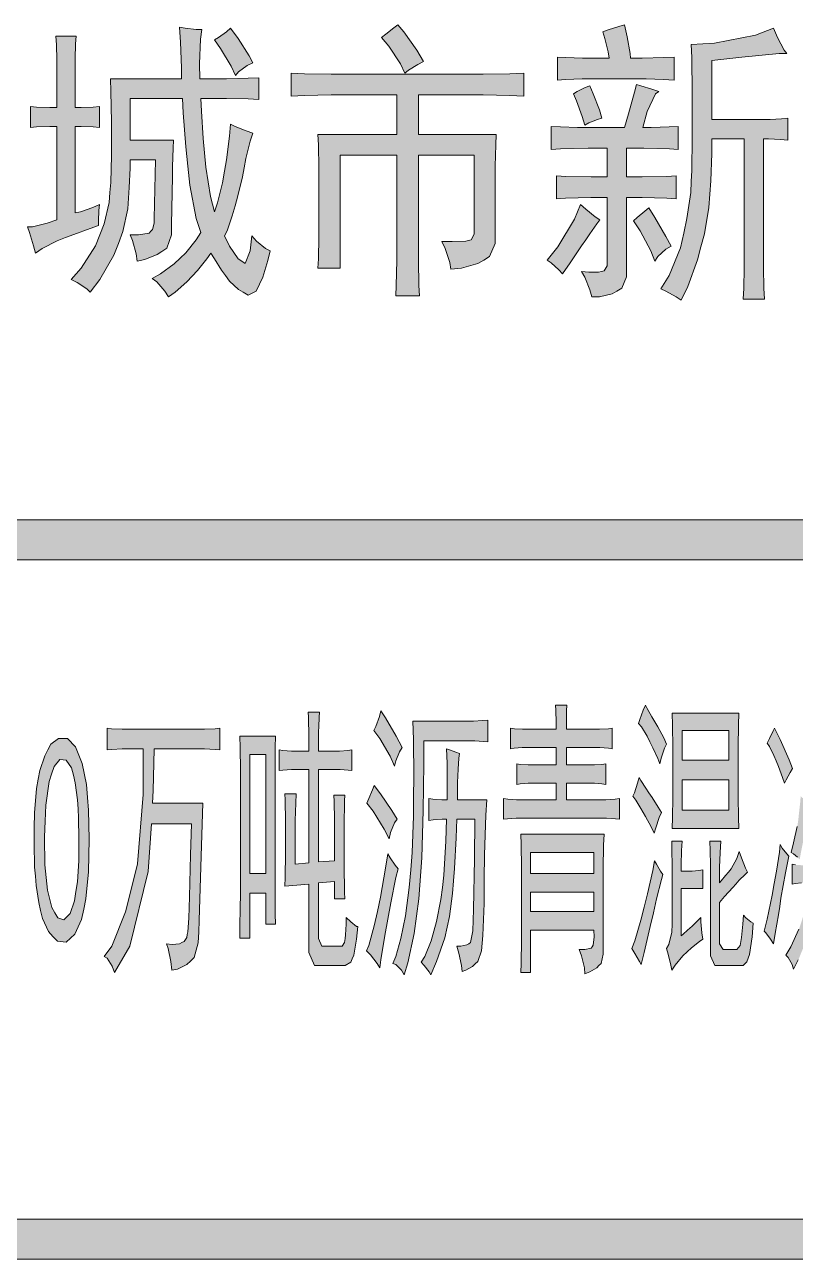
# Model space of a CAD drawing. Header units: millimetres. Extents: x 0 to 414, y 0 to 292.
# Drawn here: x 372.66 to 380.79, y 52.24 to 65.26 of the extents above; entities that cross this region are included whole.
import ezdxf

# ---------------------------------------------------------------- set-up
doc = ezdxf.new("R2010")
doc.units = ezdxf.units.MM

msp = doc.modelspace()

# ---------------------------------------------------------------- hatches: boundary and pattern name
h = msp.add_hatch(color=0)
h.dxf.hatch_style = 2
h.paths.add_polyline_path([(374.833444, 64.212611), (374.882833, 64.187917), (374.99925, 64.142056), (375.069806, 64.117361), (375.041583, 64.032694), (374.995722, 63.84925), (374.978083, 63.750472), (374.960444, 63.655222), (374.911056, 63.454139), (374.882833, 63.348306), (374.851083, 63.246), (374.798167, 63.08725), (374.769944, 63.034333), (374.822861, 62.924972), (374.914583, 62.790917), (374.953389, 62.766222), (374.988667, 62.741528), (375.041583, 62.875583), (375.059222, 63.034333), (375.108611, 62.977889), (375.203861, 62.900278), (375.25325, 62.875583), (375.228556, 62.773278), (375.175639, 62.596889), (375.140361, 62.522806), (375.105083, 62.448722), (375.020417, 62.406389), (374.9675, 62.438139), (374.918111, 62.466361), (374.822861, 62.554556), (374.780528, 62.614528), (374.738194, 62.670972), (374.664111, 62.790917), (374.628833, 62.850889), (374.5865, 62.790917), (374.487722, 62.667444), (374.431278, 62.607472), (374.374833, 62.5475), (374.251361, 62.438139), (374.180806, 62.38875), (374.142, 62.448722), (374.057333, 62.5475), (374.007944, 62.582778), (374.096139, 62.632167), (374.240778, 62.738), (374.304278, 62.797972), (374.36425, 62.854417), (374.473611, 62.992), (374.523, 63.069611), (374.473611, 63.217778), (374.406583, 63.567028), (374.385417, 63.768111), (374.36425, 63.972722), (374.336028, 64.329028), (374.328972, 64.480722), (373.775111, 64.480722), (373.775111, 64.043278), (374.233722, 64.043278), (374.230194, 63.958611), (374.223139, 63.764583), (374.223139, 63.655222), (374.212556, 63.154278), (374.212556, 63.044917), (374.163167, 62.903806), (374.11025, 62.868528), (374.060861, 62.836778), (373.930333, 62.783861), (373.849194, 62.766222), (373.838611, 62.843833), (373.799806, 62.984944), (373.775111, 63.044917), (373.863306, 63.044917), (373.976194, 63.062556), (373.993833, 63.083722), (374.011472, 63.101361), (374.029111, 63.168389), (374.029111, 63.217778), (374.043222, 63.835139), (373.775111, 63.835139), (373.775111, 63.746944), (373.764528, 63.542333), (373.757472, 63.429444), (373.750417, 63.316556), (373.6975, 63.080194), (373.651639, 62.953194), (373.605778, 62.829722), (373.457611, 62.572194), (373.355306, 62.438139), (373.320028, 62.473417), (373.217722, 62.540444), (373.154222, 62.572194), (373.260056, 62.692139), (373.41175, 62.9285), (373.457611, 63.044917), (373.503472, 63.161333), (373.556389, 63.383583), (373.563444, 63.489417), (373.574028, 63.59525), (373.581083, 63.881), (373.581083, 64.057389), (373.581083, 64.237306), (373.574028, 64.554806), (373.5705, 64.688861), (374.318389, 64.688861), (374.318389, 64.805278), (374.307806, 65.076917), (374.297222, 65.235667), (374.357194, 65.225083), (374.473611, 65.210972), (374.533583, 65.210972), (374.519472, 65.108667), (374.508889, 64.847611), (374.512417, 64.688861), (374.674694, 64.688861), (374.791111, 64.688861), (375.020417, 64.695917), (375.133306, 64.699444), (375.133306, 64.470139), (375.020417, 64.477194), (374.791111, 64.480722), (374.674694, 64.480722), (374.523, 64.480722), (374.530056, 64.346667), (374.547694, 64.060917), (374.561806, 63.909222), (374.575917, 63.757528), (374.625306, 63.447083), (374.664111, 63.288333), (374.695861, 63.380056), (374.748778, 63.591722), (374.769944, 63.715194), (374.791111, 63.835139), (374.822861, 64.085611)])
h = msp.add_hatch(color=0)
h.dxf.hatch_style = 2
h.paths.add_polyline_path([(376.600861, 65.260361), (376.664361, 65.186278), (376.798417, 64.99225), (376.868972, 64.872306), (376.809, 64.840556), (376.71375, 64.780583), (376.674944, 64.748833), (376.629083, 64.847611), (376.505611, 65.034583), (376.428, 65.126306), (376.473861, 65.161583), (376.558528, 65.228611)])
h = msp.add_hatch(color=0)
h.dxf.hatch_style = 2
h.paths.add_polyline_path([(378.989167, 65.260361), (379.017389, 65.133361), (379.049139, 64.956972), (379.052667, 64.907583), (379.176139, 64.907583), (379.405444, 64.914639), (379.514806, 64.918167), (379.514806, 64.67475), (379.401917, 64.681806), (379.218472, 64.688861), (379.147917, 64.688861), (378.636389, 64.688861), (378.544667, 64.688861), (378.368278, 64.681806), (378.283611, 64.67475), (378.283611, 64.918167), (378.371806, 64.914639), (378.548194, 64.907583), (378.636389, 64.907583), (378.826889, 64.907583), (378.816306, 64.974611), (378.784556, 65.115722), (378.763389, 65.186278), (378.816306, 65.207444), (378.929194, 65.242722)])
h = msp.add_hatch(color=0)
h.dxf.hatch_style = 2
h.paths.add_polyline_path([(373.4435, 63.143694), (373.355306, 63.111944), (373.182444, 63.048444), (373.09425, 63.016694), (373.006056, 62.981417), (372.847306, 62.900278), (372.77675, 62.850889), (372.755583, 62.9285), (372.71325, 63.069611), (372.692083, 63.129583), (372.745, 63.129583), (372.900222, 63.168389), (373.002528, 63.203667), (373.002528, 64.187917), (372.928444, 64.187917), (372.787333, 64.184389), (372.723833, 64.177333), (372.723833, 64.396056), (372.787333, 64.389), (372.928444, 64.385472), (373.002528, 64.385472), (373.002528, 64.822917), (373.002528, 64.889944), (372.999, 65.048694), (372.991944, 65.140417), (373.207139, 65.140417), (373.200083, 65.059278), (373.196556, 64.900528), (373.196556, 64.822917), (373.196556, 64.385472), (373.260056, 64.385472), (373.387056, 64.389), (373.454083, 64.396056), (373.454083, 64.177333), (373.387056, 64.184389), (373.260056, 64.187917), (373.196556, 64.187917), (373.196556, 63.27775), (373.253, 63.288333), (373.383528, 63.330667), (373.454083, 63.362417), (373.447028, 63.302444), (373.4435, 63.193083)])
h = msp.add_hatch(color=0)
h.dxf.hatch_style = 2
h.paths.add_polyline_path([(374.833444, 65.225083), (374.914583, 65.115722), (375.031, 64.932278), (375.069806, 64.858194), (375.009833, 64.829972), (374.918111, 64.762944), (374.886361, 64.724139), (374.8405, 64.822917), (374.727611, 65.009889), (374.664111, 65.101611), (374.706444, 65.126306), (374.791111, 65.186278)])
h = msp.add_hatch(color=0)
h.dxf.hatch_style = 2
h.paths.add_polyline_path([(380.703667, 64.956972), (380.622528, 64.956972), (380.227417, 64.918167), (379.909917, 64.882889), (379.909917, 64.262), (380.467306, 64.262), (380.527278, 64.262), (380.647222, 64.269056), (380.71425, 64.276111), (380.71425, 64.043278), (380.636639, 64.050333), (380.509639, 64.057389), (380.456722, 64.057389), (380.456722, 62.8015), (380.456722, 62.699194), (380.46025, 62.480472), (380.467306, 62.364056), (380.241528, 62.364056), (380.248583, 62.480472), (380.252111, 62.692139), (380.252111, 62.790917), (380.252111, 64.057389), (379.909917, 64.057389), (379.909917, 63.902167), (379.899333, 63.612889), (379.88875, 63.471778), (379.878167, 63.330667), (379.832306, 63.0555), (379.797028, 62.917917), (379.76175, 62.780333), (379.659444, 62.498111), (379.588889, 62.353472), (379.535972, 62.38875), (379.426611, 62.448722), (379.373694, 62.473417), (379.461889, 62.614528), (379.581833, 62.907333), (379.617111, 63.062556), (379.648861, 63.217778), (379.691194, 63.489417), (379.694722, 63.605833), (379.701778, 63.72225), (379.705306, 64.067972), (379.705306, 64.300806), (379.705306, 64.537167), (379.701778, 64.914639), (379.694722, 65.052222), (379.938139, 65.066333), (380.372056, 65.151), (380.562556, 65.225083), (380.604889, 65.126306), (380.675444, 64.99225)])
h = msp.add_hatch(color=0)
h.dxf.hatch_style = 2
h.paths.add_polyline_path([(377.373444, 64.73825), (377.500444, 64.73825), (377.779139, 64.741778), (377.927306, 64.748833), (377.927306, 64.505417), (377.779139, 64.512472), (377.500444, 64.519528), (377.373444, 64.519528), (376.816056, 64.519528), (376.816056, 64.10325), (377.638028, 64.10325), (377.6345, 63.993889), (377.627444, 63.768111), (377.627444, 63.655222), (377.627444, 63.059028), (377.627444, 62.953194), (377.567472, 62.815611), (377.5075, 62.776806), (377.444, 62.741528), (377.271139, 62.692139), (377.15825, 62.681556), (377.147667, 62.752111), (377.098278, 62.900278), (377.063, 62.974361), (377.172361, 62.974361), (377.317, 62.977889), (377.345222, 62.984944), (377.373444, 62.992), (377.405194, 63.051972), (377.405194, 63.104889), (377.405194, 63.884528), (376.816056, 63.884528), (376.816056, 62.924972), (376.816056, 62.773278), (376.819583, 62.508694), (376.826639, 62.399333), (376.579694, 62.399333), (376.583222, 62.508694), (376.590278, 62.773278), (376.590278, 62.924972), (376.590278, 63.884528), (375.990556, 63.884528), (375.990556, 62.692139), (375.754194, 62.692139), (375.76125, 62.790917), (375.764778, 63.020222), (375.764778, 63.154278), (375.764778, 63.605833), (375.764778, 63.746944), (375.76125, 63.993889), (375.754194, 64.10325), (376.590278, 64.10325), (376.590278, 64.519528), (376.032889, 64.519528), (375.895306, 64.519528), (375.616611, 64.512472), (375.4755, 64.505417), (375.4755, 64.748833), (375.616611, 64.741778), (375.895306, 64.73825), (376.032889, 64.73825)])
h = msp.add_hatch(color=0)
h.dxf.hatch_style = 2
h.paths.add_polyline_path([(379.352528, 64.554806), (379.31725, 64.530111), (379.229056, 64.343139), (379.183194, 64.177333), (379.271389, 64.177333), (379.461889, 64.184389), (379.557139, 64.187917), (379.557139, 63.9445), (379.465417, 63.951556), (379.193778, 63.958611), (379.010333, 63.958611), (379.010333, 63.655222), (379.176139, 63.655222), (379.437194, 63.65875), (379.535972, 63.665806), (379.535972, 63.422389), (379.437194, 63.429444), (379.176139, 63.4365), (379.010333, 63.4365), (379.010333, 62.692139), (379.010333, 62.600417), (378.960944, 62.480472), (378.908028, 62.448722), (378.858639, 62.4205), (378.728111, 62.38875), (378.646972, 62.38875), (378.625806, 62.462833), (378.572889, 62.596889), (378.537611, 62.656861), (378.615222, 62.649806), (378.717528, 62.649806), (378.749278, 62.656861), (378.7775, 62.663917), (378.805722, 62.716833), (378.805722, 62.766222), (378.805722, 63.4365), (378.636389, 63.4365), (378.368278, 63.429444), (378.273028, 63.422389), (378.273028, 63.665806), (378.371806, 63.65875), (378.639917, 63.655222), (378.805722, 63.655222), (378.805722, 63.958611), (378.608167, 63.958611), (378.315361, 63.951556), (378.216583, 63.9445), (378.216583, 64.187917), (378.315361, 64.184389), (378.495278, 64.177333), (378.583472, 64.177333), (378.989167, 64.177333), (379.0315, 64.321972), (379.095, 64.54775), (379.116167, 64.628889), (379.162028, 64.614778), (379.278444, 64.5795)])
h = msp.add_hatch(color=0)
h.dxf.hatch_style = 2
h.paths.add_polyline_path([(378.625806, 64.614778), (378.661083, 64.530111), (378.728111, 64.360778), (378.752806, 64.276111), (378.706944, 64.262), (378.615222, 64.226722), (378.572889, 64.202028), (378.544667, 64.29375), (378.484694, 64.456028), (378.452944, 64.530111), (378.49175, 64.554806), (378.576417, 64.597139)])
h = msp.add_hatch(color=0)
h.dxf.hatch_style = 2
h.paths.add_polyline_path([(378.731639, 63.203667), (378.699889, 63.161333), (378.625806, 63.0555), (378.583472, 62.992), (378.537611, 62.9285), (378.417667, 62.748583), (378.336528, 62.632167), (378.297722, 62.6745), (378.216583, 62.748583), (378.17425, 62.776806), (378.287139, 62.917917), (378.463528, 63.210722), (378.527028, 63.362417), (378.583472, 63.313028), (378.68225, 63.235417)])
h = msp.add_hatch(color=0)
h.dxf.hatch_style = 2
h.paths.add_polyline_path([(379.246694, 63.327139), (379.310194, 63.228361), (379.426611, 63.027278), (379.483056, 62.924972), (379.426611, 62.893222), (379.341944, 62.815611), (379.310194, 62.766222), (379.267861, 62.875583), (379.154972, 63.08725), (379.084417, 63.193083), (379.123222, 63.228361), (379.204361, 63.295389)])
h = msp.add_hatch(color=0)
h.dxf.hatch_style = 2
h.paths.add_polyline_path([(355.134333, 59.615917), (355.134333, 60.03925), (404.410333, 60.03925), (404.410333, 59.615917)])
h = msp.add_hatch(color=0)
h.dxf.hatch_style = 2
h.paths.add_polyline_path([(378.382389, 58.084861), (378.378861, 58.024889), (378.378861, 57.897889), (378.378861, 57.830861), (378.678722, 57.830861), (378.728111, 57.830861), (378.819833, 57.834389), (378.858639, 57.841444), (378.858639, 57.622722), (378.819833, 57.629778), (378.731639, 57.636833), (378.68225, 57.636833), (378.378861, 57.636833), (378.378861, 57.453389), (378.639917, 57.453389), (378.675194, 57.453389), (378.752806, 57.456917), (378.795139, 57.463972), (378.795139, 57.24525), (378.752806, 57.252306), (378.675194, 57.259361), (378.639917, 57.259361), (378.378861, 57.259361), (378.378861, 57.0865), (378.74575, 57.0865), (378.795139, 57.0865), (378.890389, 57.093556), (378.93625, 57.100611), (378.93625, 56.881889), (378.893917, 56.885417), (378.798667, 56.892472), (378.74575, 56.892472), (377.8885, 56.892472), (377.846167, 56.892472), (377.757972, 56.885417), (377.715639, 56.881889), (377.715639, 57.100611), (377.7615, 57.093556), (377.849694, 57.0865), (377.8885, 57.0865), (378.2695, 57.0865), (378.2695, 57.259361), (378.0155, 57.259361), (377.973167, 57.259361), (377.8885, 57.252306), (377.853222, 57.24525), (377.853222, 57.463972), (377.8885, 57.456917), (377.973167, 57.453389), (378.0155, 57.453389), (378.2695, 57.453389), (378.2695, 57.636833), (377.955528, 57.636833), (377.909667, 57.636833), (377.825, 57.629778), (377.786194, 57.622722), (377.786194, 57.841444), (377.828528, 57.834389), (377.913194, 57.830861), (377.955528, 57.830861), (378.2695, 57.830861), (378.2695, 57.901417), (378.265972, 58.031944), (378.262444, 58.084861)])
h = msp.add_hatch(color=0)
h.dxf.hatch_style = 2
h.paths.add_polyline_path([(379.211417, 58.084861), (379.229056, 58.049583), (379.278444, 57.961389), (379.310194, 57.908472), (379.341944, 57.855556), (379.405444, 57.739139), (379.433667, 57.672111), (379.4125, 57.629778), (379.377222, 57.523944), (379.363111, 57.463972), (379.341944, 57.520417), (379.289028, 57.633306), (379.257278, 57.696806), (379.229056, 57.756778), (379.169083, 57.855556), (379.137333, 57.890833), (379.151444, 57.933167), (379.186722, 58.031944)])
h = msp.add_hatch(color=0)
h.dxf.hatch_style = 2
h.paths.add_polyline_path([(375.990556, 55.541333), (376.011722, 55.541333), (376.036417, 55.580139), (376.043472, 55.622472), (376.047, 55.661278), (376.054056, 55.774167), (376.054056, 55.844722), (376.103444, 55.798861), (376.163417, 55.749472), (376.177528, 55.749472), (376.163417, 55.615417), (376.135194, 55.446083), (376.117556, 55.407278), (376.103444, 55.372), (376.043472, 55.336722), (376.001139, 55.336722), (375.775361, 55.336722), (375.718917, 55.336722), (375.662472, 55.474306), (375.662472, 55.615417), (375.662472, 56.1975), (375.408472, 56.176333), (375.412, 56.264528), (375.415528, 56.522056), (375.415528, 56.684333), (375.415528, 56.857194), (375.412, 57.0865), (375.408472, 57.15), (375.528417, 57.15), (375.524889, 57.051222), (375.517833, 56.867778), (375.517833, 56.783111), (375.517833, 56.405639), (375.662472, 56.41975), (375.662472, 57.404), (375.535472, 57.404), (375.479028, 57.404), (375.387306, 57.396944), (375.3485, 57.393417), (375.3485, 57.612139), (375.387306, 57.605083), (375.479028, 57.598028), (375.535472, 57.598028), (375.662472, 57.598028), (375.662472, 57.749722), (375.658944, 57.957861), (375.655417, 58.010778), (375.771833, 58.010778), (375.768306, 57.957861), (375.764778, 57.855556), (375.76125, 57.806167), (375.76125, 57.756778), (375.76125, 57.654472), (375.76125, 57.598028), (375.941167, 57.598028), (375.9835, 57.598028), (376.071694, 57.605083), (376.114028, 57.612139), (376.114028, 57.393417), (376.075222, 57.396944), (375.990556, 57.404), (375.944694, 57.404), (375.76125, 57.404), (375.76125, 56.430333), (375.930583, 56.440917), (375.930583, 56.747833), (375.930583, 56.874833), (375.927056, 57.068861), (375.923528, 57.135889), (376.039944, 57.135889), (376.036417, 57.075917), (376.032889, 56.807806), (376.032889, 56.599667), (376.032889, 56.395056), (376.036417, 56.112833), (376.039944, 56.042278), (375.930583, 56.042278), (375.930583, 56.222194), (375.76125, 56.211611), (375.76125, 55.700083), (375.76125, 55.622472), (375.796528, 55.541333), (375.831806, 55.541333)])
h = msp.add_hatch(color=0)
h.dxf.hatch_style = 2
h.paths.add_polyline_path([(376.420944, 58.024889), (376.470333, 57.950806), (376.583222, 57.756778), (376.646722, 57.636833), (376.6185, 57.590972), (376.579694, 57.495722), (376.565583, 57.439278), (376.519722, 57.545111), (376.410361, 57.732083), (376.346861, 57.81675), (376.368028, 57.859083), (376.406833, 57.964917)])
h = msp.add_hatch(color=0)
h.paths.add_polyline_path([(380.195667, 58.000194), (380.192139, 57.876722), (380.188611, 57.640361), (380.188611, 57.523944), (380.188611, 57.220556), (380.188611, 57.11825), (380.192139, 56.899528), (380.195667, 56.783111), (379.493639, 56.783111), (379.497167, 56.899528), (379.500694, 57.111194), (379.500694, 57.209972), (379.500694, 57.523944), (379.500694, 57.633306), (379.497167, 57.873194), (379.493639, 58.000194)])
h.paths.add_polyline_path([(380.089833, 56.977139), (380.089833, 57.294639), (379.599472, 57.294639), (379.599472, 56.977139)])
h.paths.add_polyline_path([(380.089833, 57.502778), (380.089833, 57.81675), (379.599472, 57.81675), (379.599472, 57.502778)])
h = msp.add_hatch(color=0)
h.dxf.hatch_style = 2
h.paths.add_polyline_path([(374.216083, 55.287333), (374.2055, 55.379056), (374.177278, 55.516639), (374.159639, 55.566028), (374.219611, 55.558972), (374.297222, 55.566028), (374.321917, 55.580139), (374.346611, 55.590722), (374.374833, 55.633056), (374.378361, 55.664806), (374.385417, 55.693028), (374.396, 55.837667), (374.399528, 55.950556), (374.403056, 56.063444), (374.413639, 56.504417), (374.424222, 56.8325), (374.000889, 56.8325), (373.965611, 56.328028), (373.771583, 55.541333), (373.612833, 55.262639), (373.588139, 55.329667), (373.535222, 55.414333), (373.503472, 55.431972), (373.584611, 55.541333), (373.725722, 55.904694), (373.789222, 56.155167), (373.852722, 56.409167), (373.912694, 57.142944), (373.912694, 57.622722), (373.750417, 57.622722), (373.690444, 57.622722), (373.584611, 57.615667), (373.535222, 57.612139), (373.535222, 57.841444), (373.581083, 57.834389), (373.690444, 57.830861), (373.753944, 57.830861), (374.501833, 57.830861), (374.561806, 57.830861), (374.671167, 57.834389), (374.720556, 57.841444), (374.720556, 57.612139), (374.671167, 57.615667), (374.561806, 57.622722), (374.501833, 57.622722), (374.029111, 57.622722), (374.025583, 57.471028), (374.018528, 57.185278), (374.011472, 57.051222), (374.544167, 57.051222), (374.526528, 56.490306), (374.505361, 55.812972), (374.501833, 55.693028), (374.494778, 55.576611), (374.452444, 55.421389), (374.413639, 55.382583), (374.374833, 55.347306), (374.276056, 55.297917)])
h = msp.add_hatch(color=0)
h.dxf.hatch_style = 2
h.paths.add_polyline_path([(376.667889, 55.237944), (376.639667, 55.287333), (376.579694, 55.347306), (376.547944, 55.357889), (376.579694, 55.431972), (376.632611, 55.622472), (376.657306, 55.742417), (376.682, 55.862361), (376.720806, 56.162222), (376.734917, 56.345667), (376.749028, 56.529111), (376.763139, 56.913639), (376.763139, 57.11825), (376.766667, 57.322861), (376.763139, 57.7215), (376.756083, 57.915528), (377.362861, 57.915528), (377.398139, 57.915528), (377.493389, 57.922583), (377.549833, 57.926111), (377.549833, 57.696806), (377.503972, 57.700333), (377.41225, 57.707389), (377.362861, 57.707389), (376.8725, 57.707389), (376.8725, 57.463972), (376.865444, 56.973611), (376.858389, 56.723139), (376.851333, 56.472667), (376.819583, 56.042278), (376.794889, 55.858833), (376.770194, 55.675389), (376.706694, 55.364944)])
h = msp.add_hatch(color=0)
h.dxf.hatch_style = 2
h.paths.add_polyline_path([(380.573139, 57.841444), (380.633111, 57.7215), (380.728361, 57.506306), (380.763639, 57.414583), (380.738944, 57.37225), (380.696611, 57.294639), (380.678972, 57.259361), (380.657806, 57.319333), (380.615472, 57.43575), (380.590778, 57.495722), (380.566083, 57.552167), (380.520222, 57.647417), (380.495528, 57.682694), (380.520222, 57.732083), (380.559028, 57.813222)])
h = msp.add_hatch(color=0)
h.paths.add_polyline_path([(372.762639, 56.790167), (372.766167, 56.948917), (372.787333, 57.206444), (372.804972, 57.301694), (372.822611, 57.393417), (372.875528, 57.548639), (372.907278, 57.612139), (372.939028, 57.672111), (373.020167, 57.732083), (373.069556, 57.732083), (373.115417, 57.732083), (373.200083, 57.643889), (373.235361, 57.555694), (373.270639, 57.4675), (373.3165, 57.24525), (373.327083, 57.111194), (373.337667, 56.977139), (373.344722, 56.670222), (373.341194, 56.497361), (373.337667, 56.3245), (373.309444, 56.042278), (373.288278, 55.932917), (373.263583, 55.823556), (373.193028, 55.668333), (373.147167, 55.626), (373.101306, 55.583667), (373.009583, 55.59425), (372.960194, 55.643639), (372.914333, 55.696556), (372.850833, 55.834139), (372.829667, 55.918806), (372.812028, 56.003472), (372.783806, 56.183389), (372.77675, 56.278639), (372.766167, 56.373889), (372.762639, 56.627889)])
h.paths.add_polyline_path([(372.879056, 56.860722), (372.872, 56.694917), (372.875528, 56.398583), (372.889639, 56.264528), (372.90375, 56.134), (372.949611, 55.950556), (372.981361, 55.894111), (373.013111, 55.841194), (373.076611, 55.820028), (373.108361, 55.851778), (373.143639, 55.887056), (373.1895, 56.021111), (373.203611, 56.119889), (373.22125, 56.218667), (373.235361, 56.440917), (373.235361, 56.557333), (373.235361, 56.677278), (373.231833, 56.892472), (373.228306, 56.99125), (373.22125, 57.0865), (373.196556, 57.262889), (373.178917, 57.344028), (373.15775, 57.421639), (373.101306, 57.502778), (373.069556, 57.506306), (373.034278, 57.509833), (372.974306, 57.43575), (372.946083, 57.354611), (372.921389, 57.277), (372.886111, 57.030056)])
h = msp.add_hatch(color=0)
h.paths.add_polyline_path([(375.309694, 57.756778), (375.306167, 57.636833), (375.306167, 57.128833), (375.306167, 56.747833), (375.306167, 56.370361), (375.306167, 55.883528), (375.309694, 55.774167), (375.207389, 55.774167), (375.207389, 56.10225), (375.038056, 56.10225), (375.038056, 55.626), (374.932222, 55.626), (374.932222, 55.735361), (374.93575, 55.961139), (374.939278, 56.077556), (374.939278, 57.269944), (374.939278, 57.393417), (374.93575, 57.636833), (374.932222, 57.756778)])
h.paths.add_polyline_path([(375.207389, 56.306861), (375.207389, 57.56275), (375.038056, 57.56275), (375.038056, 56.306861)])
h = msp.add_hatch(color=0)
h.dxf.hatch_style = 2
h.paths.add_polyline_path([(377.278194, 55.273222), (377.271139, 55.336722), (377.242917, 55.46725), (377.22175, 55.541333), (377.264083, 55.541333), (377.327583, 55.555444), (377.34875, 55.566028), (377.366389, 55.580139), (377.391083, 55.703611), (377.394611, 55.8165), (377.398139, 55.929389), (377.408722, 56.462083), (377.41225, 56.881889), (377.22175, 56.881889), (377.214694, 56.684333), (377.197056, 56.359778), (377.186472, 56.22925), (377.175889, 56.098722), (377.144139, 55.855306), (377.119444, 55.742417), (377.09475, 55.629528), (377.006556, 55.379056), (376.946583, 55.237944), (376.928944, 55.269694), (376.876028, 55.336722), (376.844278, 55.372), (376.883083, 55.431972), (376.950111, 55.597778), (376.978333, 55.700083), (377.006556, 55.802389), (377.052417, 56.035222), (377.070056, 56.162222), (377.084167, 56.289222), (377.105333, 56.649056), (377.112389, 56.881889), (377.066528, 56.881889), (376.971278, 56.874833), (376.925417, 56.867778), (376.925417, 57.100611), (376.96775, 57.093556), (377.063, 57.0865), (377.119444, 57.0865), (377.119444, 57.202917), (377.119444, 57.471028), (377.112389, 57.622722), (377.144139, 57.612139), (377.211167, 57.587444), (377.249972, 57.573333), (377.242917, 57.523944), (377.235861, 57.407528), (377.232333, 57.336972), (377.228806, 57.266417), (377.228806, 57.142944), (377.228806, 57.0865), (377.53925, 57.0865), (377.528667, 56.924222), (377.514556, 56.504417), (377.511028, 56.246889), (377.511028, 55.992889), (377.496917, 55.654222), (377.489861, 55.573083), (377.482806, 55.491944), (377.444, 55.379056), (377.415778, 55.354361), (377.387556, 55.326139), (377.317, 55.287333)])
h = msp.add_hatch(color=0)
h.dxf.hatch_style = 2
h.paths.add_polyline_path([(379.144389, 57.319333), (379.162028, 57.287583), (379.214944, 57.209972), (379.246694, 57.160583), (379.281972, 57.111194), (379.345472, 57.008889), (379.38075, 56.952444), (379.356056, 56.899528), (379.320778, 56.790167), (379.303139, 56.733722), (379.271389, 56.80075), (379.211417, 56.910111), (379.186722, 56.952444), (379.162028, 56.994778), (379.109111, 57.082972), (379.077361, 57.125306), (379.095, 57.160583), (379.12675, 57.259361)])
h = msp.add_hatch(color=0)
h.dxf.hatch_style = 2
h.paths.add_polyline_path([(376.350389, 57.234667), (376.417417, 57.15), (376.537361, 56.973611), (376.593806, 56.881889), (376.565583, 56.843083), (376.52325, 56.740778), (376.509139, 56.67375), (376.456222, 56.776056), (376.339806, 56.966556), (376.272778, 57.051222), (376.293944, 57.100611), (376.33275, 57.192333)])
h = msp.add_hatch(color=0)
h.dxf.hatch_style = 2
h.paths.add_polyline_path([(381.028222, 56.10225), (381.056444, 56.066972), (381.127, 55.954083), (381.169333, 55.883528), (381.155222, 55.841194), (381.123472, 55.749472), (381.109361, 55.700083), (381.081139, 55.774167), (381.024694, 55.883528), (381, 55.918806), (380.982361, 55.858833), (380.943556, 55.72125), (380.918861, 55.643639), (380.894167, 55.569556), (380.823611, 55.396694), (380.774222, 55.297917), (380.760111, 55.347306), (380.717778, 55.421389), (380.693083, 55.446083), (380.746, 55.534278), (380.830667, 55.72125), (380.862417, 55.8165), (380.890639, 55.91175), (380.932972, 56.109306), (380.940028, 56.211611), (380.890639, 56.211611), (380.858889, 56.211611), (380.791861, 56.204556), (380.760111, 56.1975), (380.760111, 56.405639), (380.795389, 56.398583), (380.873, 56.395056), (380.911806, 56.395056), (380.950611, 56.395056), (380.954139, 56.479722), (380.957667, 56.649056), (380.957667, 56.733722), (380.890639, 56.733722), (380.880056, 56.67375), (380.851833, 56.532639), (380.837722, 56.455028), (380.816556, 56.479722), (380.774222, 56.515), (380.749528, 56.529111), (380.774222, 56.631417), (380.813028, 56.804278), (380.823611, 56.874833), (380.830667, 56.945389), (380.844778, 57.068861), (380.848306, 57.125306), (380.869472, 57.104139), (380.922389, 57.075917), (380.950611, 57.061806), (380.943556, 57.044167), (380.925917, 56.973611), (380.918861, 56.917167), (381.028222, 56.917167), (381.0635, 56.917167), (381.148167, 56.924222), (381.197556, 56.92775), (381.197556, 56.723139), (381.141111, 56.730194), (381.070556, 56.733722), (381.049389, 56.733722), (381.049389, 56.666694), (381.045861, 56.497361), (381.045861, 56.395056), (381.098778, 56.395056), (381.116417, 56.395056), (381.169333, 56.398583), (381.204611, 56.405639), (381.204611, 56.1975), (381.162278, 56.204556), (381.105833, 56.211611), (381.09525, 56.211611), (381.038806, 56.211611), (381.038806, 56.193972), (381.03175, 56.137528)])
h = msp.add_hatch(color=0)
h.paths.add_polyline_path([(378.512917, 55.506056), (378.572889, 55.506056), (378.639917, 55.520167), (378.6505, 55.534278), (378.661083, 55.551917), (378.671667, 55.640111), (378.668139, 55.710667), (377.997861, 55.710667), (377.997861, 55.262639), (377.895556, 55.262639), (377.899083, 55.357889), (377.902611, 55.608361), (377.902611, 55.760056), (377.902611, 56.236306), (377.902611, 56.370361), (377.899083, 56.613778), (377.895556, 56.723139), (378.7775, 56.723139), (378.770444, 56.606722), (378.766917, 56.35625), (378.766917, 56.222194), (378.766917, 55.53075), (378.766917, 55.456667), (378.74575, 55.357889), (378.721056, 55.336722), (378.699889, 55.312028), (378.625806, 55.269694), (378.572889, 55.248528), (378.569361, 55.312028), (378.537611, 55.439028)])
h.paths.add_polyline_path([(378.668139, 56.306861), (378.668139, 56.529111), (377.997861, 56.529111), (377.997861, 56.306861)])
h.paths.add_polyline_path([(378.668139, 55.908222), (378.668139, 56.112833), (377.997861, 56.112833), (377.997861, 55.908222)])
h = msp.add_hatch(color=0)
h.dxf.hatch_style = 2
h.paths.add_polyline_path([(379.433667, 55.516639), (379.458361, 55.558972), (379.490111, 55.6895), (379.493639, 55.774167), (379.493639, 56.35625), (379.493639, 56.398583), (379.490111, 56.54675), (379.490111, 56.649056), (379.599472, 56.649056), (379.592417, 56.550278), (379.588889, 56.395056), (379.588889, 56.331556), (379.673556, 56.331556), (379.705306, 56.331556), (379.775861, 56.338611), (379.818194, 56.345667), (379.818194, 56.151639), (379.588889, 56.151639), (379.588889, 55.650694), (379.610056, 55.668333), (379.655917, 55.710667), (379.680611, 55.731833), (379.705306, 55.753), (379.76175, 55.809444), (379.797028, 55.844722), (379.797028, 55.798861), (379.807611, 55.682444), (379.818194, 55.615417), (379.782917, 55.590722), (379.69825, 55.523694), (379.652389, 55.481361), (379.606528, 55.439028), (379.525389, 55.34025), (379.490111, 55.287333), (379.479528, 55.34025), (379.451306, 55.456667)])
h = msp.add_hatch(color=0)
h.dxf.hatch_style = 2
h.paths.add_polyline_path([(380.005167, 56.649056), (379.998111, 56.529111), (379.991056, 56.370361), (379.991056, 56.331556), (379.991056, 56.211611), (380.008694, 56.22925), (380.054556, 56.285694), (380.086306, 56.320972), (380.114528, 56.35625), (380.1745, 56.465611), (380.199194, 56.539694), (380.223889, 56.472667), (380.266222, 56.363306), (380.287389, 56.320972), (380.262694, 56.296278), (380.199194, 56.236306), (380.163917, 56.1975), (380.132167, 56.162222), (380.043972, 56.066972), (379.991056, 56.003472), (379.991056, 55.626), (379.991056, 55.566028), (380.029861, 55.506056), (380.065139, 55.506056), (380.153333, 55.506056), (380.1745, 55.506056), (380.209778, 55.548389), (380.216833, 55.590722), (380.223889, 55.633056), (380.238, 55.774167), (380.245056, 55.869417), (380.26975, 55.841194), (380.322667, 55.798861), (380.347361, 55.78475), (380.336778, 55.640111), (380.308556, 55.453139), (380.294444, 55.414333), (380.280333, 55.375528), (380.241528, 55.336722), (380.216833, 55.336722), (379.987528, 55.336722), (379.941667, 55.336722), (379.895806, 55.439028), (379.895806, 55.541333), (379.895806, 56.331556), (379.895806, 56.395056), (379.892278, 56.550278), (379.88875, 56.649056)])
h = msp.add_hatch(color=0)
h.dxf.hatch_style = 2
h.paths.add_polyline_path([(376.604389, 56.35625), (376.579694, 56.264528), (376.526778, 55.999944), (376.495028, 55.827083), (376.463278, 55.654222), (376.420944, 55.396694), (376.410361, 55.312028), (376.382139, 55.357889), (376.311583, 55.449611), (376.26925, 55.491944), (376.293944, 55.548389), (376.350389, 55.756528), (376.385667, 55.908222), (376.417417, 56.059917), (376.470333, 56.363306), (376.495028, 56.515), (376.519722, 56.472667), (376.572639, 56.395056)])
h = msp.add_hatch(color=0)
h.dxf.hatch_style = 2
h.paths.add_polyline_path([(380.463778, 55.700083), (380.495528, 55.827083), (380.548444, 56.081083), (380.569611, 56.204556), (380.594306, 56.331556), (380.626056, 56.532639), (380.633111, 56.613778), (380.654278, 56.574972), (380.703667, 56.515), (380.724833, 56.490306), (380.689556, 56.313917), (380.640167, 56.049333), (380.629583, 55.961139), (380.615472, 55.872944), (380.580194, 55.675389), (380.562556, 55.566028), (380.530806, 55.615417), (380.481417, 55.682444)])
h = msp.add_hatch(color=0)
h.dxf.hatch_style = 2
h.paths.add_polyline_path([(379.394861, 56.296278), (379.38075, 56.243361), (379.327833, 56.042278), (379.296083, 55.894111), (379.260806, 55.749472), (379.197306, 55.474306), (379.165556, 55.347306), (379.147917, 55.379056), (379.098528, 55.463722), (379.066778, 55.516639), (379.098528, 55.597778), (379.162028, 55.8165), (379.197306, 55.954083), (379.232583, 56.095194), (379.289028, 56.338611), (379.306667, 56.440917), (379.327833, 56.405639), (379.370167, 56.331556)])
h = msp.add_hatch(color=0)
h.dxf.hatch_style = 2
h.paths.add_polyline_path([(354.957944, 52.239333), (354.957944, 52.662667), (404.237472, 52.662667), (404.237472, 52.239333)])

# ---------------------------------------------------------------- linework, layer by layer
at = {"color": 0, "lineweight": 0}
for points in [[(374.833444, 64.212611), (374.882833, 64.187917), (374.99925, 64.142056), (375.069806, 64.117361), (375.041583, 64.032694), (374.995722, 63.84925), (374.978083, 63.750472), (374.960444, 63.655222), (374.911056, 63.454139), (374.882833, 63.348306), (374.851083, 63.246), (374.798167, 63.08725), (374.769944, 63.034333), (374.822861, 62.924972), (374.914583, 62.790917), (374.953389, 62.766222), (374.988667, 62.741528), (375.041583, 62.875583), (375.059222, 63.034333), (375.108611, 62.977889), (375.203861, 62.900278), (375.25325, 62.875583), (375.228556, 62.773278), (375.175639, 62.596889), (375.140361, 62.522806), (375.105083, 62.448722), (375.020417, 62.406389), (374.9675, 62.438139), (374.918111, 62.466361), (374.822861, 62.554556), (374.780528, 62.614528), (374.738194, 62.670972), (374.664111, 62.790917), (374.628833, 62.850889), (374.5865, 62.790917), (374.487722, 62.667444), (374.431278, 62.607472), (374.374833, 62.5475), (374.251361, 62.438139), (374.180806, 62.38875), (374.142, 62.448722), (374.057333, 62.5475), (374.007944, 62.582778), (374.096139, 62.632167), (374.240778, 62.738), (374.304278, 62.797972), (374.36425, 62.854417), (374.473611, 62.992), (374.523, 63.069611), (374.473611, 63.217778), (374.406583, 63.567028), (374.385417, 63.768111), (374.36425, 63.972722), (374.336028, 64.329028), (374.328972, 64.480722), (373.775111, 64.480722), (373.775111, 64.043278), (374.233722, 64.043278), (374.230194, 63.958611), (374.223139, 63.764583), (374.223139, 63.655222), (374.212556, 63.154278), (374.212556, 63.044917), (374.163167, 62.903806), (374.11025, 62.868528), (374.060861, 62.836778), (373.930333, 62.783861), (373.849194, 62.766222), (373.838611, 62.843833), (373.799806, 62.984944), (373.775111, 63.044917), (373.863306, 63.044917), (373.976194, 63.062556), (373.993833, 63.083722), (374.011472, 63.101361), (374.029111, 63.168389), (374.029111, 63.217778), (374.043222, 63.835139), (373.775111, 63.835139), (373.775111, 63.746944), (373.764528, 63.542333), (373.757472, 63.429444), (373.750417, 63.316556), (373.6975, 63.080194), (373.651639, 62.953194), (373.605778, 62.829722), (373.457611, 62.572194), (373.355306, 62.438139), (373.320028, 62.473417), (373.217722, 62.540444), (373.154222, 62.572194), (373.260056, 62.692139), (373.41175, 62.9285), (373.457611, 63.044917), (373.503472, 63.161333), (373.556389, 63.383583), (373.563444, 63.489417), (373.574028, 63.59525), (373.581083, 63.881), (373.581083, 64.057389), (373.581083, 64.237306), (373.574028, 64.554806), (373.5705, 64.688861), (374.318389, 64.688861), (374.318389, 64.805278), (374.307806, 65.076917), (374.297222, 65.235667), (374.357194, 65.225083), (374.473611, 65.210972), (374.533583, 65.210972), (374.519472, 65.108667), (374.508889, 64.847611), (374.512417, 64.688861), (374.674694, 64.688861), (374.791111, 64.688861), (375.020417, 64.695917), (375.133306, 64.699444), (375.133306, 64.470139), (375.020417, 64.477194), (374.791111, 64.480722), (374.674694, 64.480722), (374.523, 64.480722), (374.530056, 64.346667), (374.547694, 64.060917), (374.561806, 63.909222), (374.575917, 63.757528), (374.625306, 63.447083), (374.664111, 63.288333), (374.695861, 63.380056), (374.748778, 63.591722), (374.769944, 63.715194), (374.791111, 63.835139), (374.822861, 64.085611)], [(376.600861, 65.260361), (376.664361, 65.186278), (376.798417, 64.99225), (376.868972, 64.872306), (376.809, 64.840556), (376.71375, 64.780583), (376.674944, 64.748833), (376.629083, 64.847611), (376.505611, 65.034583), (376.428, 65.126306), (376.473861, 65.161583), (376.558528, 65.228611)], [(378.989167, 65.260361), (379.017389, 65.133361), (379.049139, 64.956972), (379.052667, 64.907583), (379.176139, 64.907583), (379.405444, 64.914639), (379.514806, 64.918167), (379.514806, 64.67475), (379.401917, 64.681806), (379.218472, 64.688861), (379.147917, 64.688861), (378.636389, 64.688861), (378.544667, 64.688861), (378.368278, 64.681806), (378.283611, 64.67475), (378.283611, 64.918167), (378.371806, 64.914639), (378.548194, 64.907583), (378.636389, 64.907583), (378.826889, 64.907583), (378.816306, 64.974611), (378.784556, 65.115722), (378.763389, 65.186278), (378.816306, 65.207444), (378.929194, 65.242722)], [(373.4435, 63.143694), (373.355306, 63.111944), (373.182444, 63.048444), (373.09425, 63.016694), (373.006056, 62.981417), (372.847306, 62.900278), (372.77675, 62.850889), (372.755583, 62.9285), (372.71325, 63.069611), (372.692083, 63.129583), (372.745, 63.129583), (372.900222, 63.168389), (373.002528, 63.203667), (373.002528, 64.187917), (372.928444, 64.187917), (372.787333, 64.184389), (372.723833, 64.177333), (372.723833, 64.396056), (372.787333, 64.389), (372.928444, 64.385472), (373.002528, 64.385472), (373.002528, 64.822917), (373.002528, 64.889944), (372.999, 65.048694), (372.991944, 65.140417), (373.207139, 65.140417), (373.200083, 65.059278), (373.196556, 64.900528), (373.196556, 64.822917), (373.196556, 64.385472), (373.260056, 64.385472), (373.387056, 64.389), (373.454083, 64.396056), (373.454083, 64.177333), (373.387056, 64.184389), (373.260056, 64.187917), (373.196556, 64.187917), (373.196556, 63.27775), (373.253, 63.288333), (373.383528, 63.330667), (373.454083, 63.362417), (373.447028, 63.302444), (373.4435, 63.193083)], [(374.833444, 65.225083), (374.914583, 65.115722), (375.031, 64.932278), (375.069806, 64.858194), (375.009833, 64.829972), (374.918111, 64.762944), (374.886361, 64.724139), (374.8405, 64.822917), (374.727611, 65.009889), (374.664111, 65.101611), (374.706444, 65.126306), (374.791111, 65.186278)], [(380.703667, 64.956972), (380.622528, 64.956972), (380.227417, 64.918167), (379.909917, 64.882889), (379.909917, 64.262), (380.467306, 64.262), (380.527278, 64.262), (380.647222, 64.269056), (380.71425, 64.276111), (380.71425, 64.043278), (380.636639, 64.050333), (380.509639, 64.057389), (380.456722, 64.057389), (380.456722, 62.8015), (380.456722, 62.699194), (380.46025, 62.480472), (380.467306, 62.364056), (380.241528, 62.364056), (380.248583, 62.480472), (380.252111, 62.692139), (380.252111, 62.790917), (380.252111, 64.057389), (379.909917, 64.057389), (379.909917, 63.902167), (379.899333, 63.612889), (379.88875, 63.471778), (379.878167, 63.330667), (379.832306, 63.0555), (379.797028, 62.917917), (379.76175, 62.780333), (379.659444, 62.498111), (379.588889, 62.353472), (379.535972, 62.38875), (379.426611, 62.448722), (379.373694, 62.473417), (379.461889, 62.614528), (379.581833, 62.907333), (379.617111, 63.062556), (379.648861, 63.217778), (379.691194, 63.489417), (379.694722, 63.605833), (379.701778, 63.72225), (379.705306, 64.067972), (379.705306, 64.300806), (379.705306, 64.537167), (379.701778, 64.914639), (379.694722, 65.052222), (379.938139, 65.066333), (380.372056, 65.151), (380.562556, 65.225083), (380.604889, 65.126306), (380.675444, 64.99225)], [(377.373444, 64.73825), (377.500444, 64.73825), (377.779139, 64.741778), (377.927306, 64.748833), (377.927306, 64.505417), (377.779139, 64.512472), (377.500444, 64.519528), (377.373444, 64.519528), (376.816056, 64.519528), (376.816056, 64.10325), (377.638028, 64.10325), (377.6345, 63.993889), (377.627444, 63.768111), (377.627444, 63.655222), (377.627444, 63.059028), (377.627444, 62.953194), (377.567472, 62.815611), (377.5075, 62.776806), (377.444, 62.741528), (377.271139, 62.692139), (377.15825, 62.681556), (377.147667, 62.752111), (377.098278, 62.900278), (377.063, 62.974361), (377.172361, 62.974361), (377.317, 62.977889), (377.345222, 62.984944), (377.373444, 62.992), (377.405194, 63.051972), (377.405194, 63.104889), (377.405194, 63.884528), (376.816056, 63.884528), (376.816056, 62.924972), (376.816056, 62.773278), (376.819583, 62.508694), (376.826639, 62.399333), (376.579694, 62.399333), (376.583222, 62.508694), (376.590278, 62.773278), (376.590278, 62.924972), (376.590278, 63.884528), (375.990556, 63.884528), (375.990556, 62.692139), (375.754194, 62.692139), (375.76125, 62.790917), (375.764778, 63.020222), (375.764778, 63.154278), (375.764778, 63.605833), (375.764778, 63.746944), (375.76125, 63.993889), (375.754194, 64.10325), (376.590278, 64.10325), (376.590278, 64.519528), (376.032889, 64.519528), (375.895306, 64.519528), (375.616611, 64.512472), (375.4755, 64.505417), (375.4755, 64.748833), (375.616611, 64.741778), (375.895306, 64.73825), (376.032889, 64.73825)], [(379.352528, 64.554806), (379.31725, 64.530111), (379.229056, 64.343139), (379.183194, 64.177333), (379.271389, 64.177333), (379.461889, 64.184389), (379.557139, 64.187917), (379.557139, 63.9445), (379.465417, 63.951556), (379.193778, 63.958611), (379.010333, 63.958611), (379.010333, 63.655222), (379.176139, 63.655222), (379.437194, 63.65875), (379.535972, 63.665806), (379.535972, 63.422389), (379.437194, 63.429444), (379.176139, 63.4365), (379.010333, 63.4365), (379.010333, 62.692139), (379.010333, 62.600417), (378.960944, 62.480472), (378.908028, 62.448722), (378.858639, 62.4205), (378.728111, 62.38875), (378.646972, 62.38875), (378.625806, 62.462833), (378.572889, 62.596889), (378.537611, 62.656861), (378.615222, 62.649806), (378.717528, 62.649806), (378.749278, 62.656861), (378.7775, 62.663917), (378.805722, 62.716833), (378.805722, 62.766222), (378.805722, 63.4365), (378.636389, 63.4365), (378.368278, 63.429444), (378.273028, 63.422389), (378.273028, 63.665806), (378.371806, 63.65875), (378.639917, 63.655222), (378.805722, 63.655222), (378.805722, 63.958611), (378.608167, 63.958611), (378.315361, 63.951556), (378.216583, 63.9445), (378.216583, 64.187917), (378.315361, 64.184389), (378.495278, 64.177333), (378.583472, 64.177333), (378.989167, 64.177333), (379.0315, 64.321972), (379.095, 64.54775), (379.116167, 64.628889), (379.162028, 64.614778), (379.278444, 64.5795)], [(378.625806, 64.614778), (378.661083, 64.530111), (378.728111, 64.360778), (378.752806, 64.276111), (378.706944, 64.262), (378.615222, 64.226722), (378.572889, 64.202028), (378.544667, 64.29375), (378.484694, 64.456028), (378.452944, 64.530111), (378.49175, 64.554806), (378.576417, 64.597139)], [(378.731639, 63.203667), (378.699889, 63.161333), (378.625806, 63.0555), (378.583472, 62.992), (378.537611, 62.9285), (378.417667, 62.748583), (378.336528, 62.632167), (378.297722, 62.6745), (378.216583, 62.748583), (378.17425, 62.776806), (378.287139, 62.917917), (378.463528, 63.210722), (378.527028, 63.362417), (378.583472, 63.313028), (378.68225, 63.235417)], [(379.246694, 63.327139), (379.310194, 63.228361), (379.426611, 63.027278), (379.483056, 62.924972), (379.426611, 62.893222), (379.341944, 62.815611), (379.310194, 62.766222), (379.267861, 62.875583), (379.154972, 63.08725), (379.084417, 63.193083), (379.123222, 63.228361), (379.204361, 63.295389)], [(355.134333, 59.615917), (355.134333, 60.03925), (404.410333, 60.03925), (404.410333, 59.615917)], [(378.382389, 58.084861), (378.378861, 58.024889), (378.378861, 57.897889), (378.378861, 57.830861), (378.678722, 57.830861), (378.728111, 57.830861), (378.819833, 57.834389), (378.858639, 57.841444), (378.858639, 57.622722), (378.819833, 57.629778), (378.731639, 57.636833), (378.68225, 57.636833), (378.378861, 57.636833), (378.378861, 57.453389), (378.639917, 57.453389), (378.675194, 57.453389), (378.752806, 57.456917), (378.795139, 57.463972), (378.795139, 57.24525), (378.752806, 57.252306), (378.675194, 57.259361), (378.639917, 57.259361), (378.378861, 57.259361), (378.378861, 57.0865), (378.74575, 57.0865), (378.795139, 57.0865), (378.890389, 57.093556), (378.93625, 57.100611), (378.93625, 56.881889), (378.893917, 56.885417), (378.798667, 56.892472), (378.74575, 56.892472), (377.8885, 56.892472), (377.846167, 56.892472), (377.757972, 56.885417), (377.715639, 56.881889), (377.715639, 57.100611), (377.7615, 57.093556), (377.849694, 57.0865), (377.8885, 57.0865), (378.2695, 57.0865), (378.2695, 57.259361), (378.0155, 57.259361), (377.973167, 57.259361), (377.8885, 57.252306), (377.853222, 57.24525), (377.853222, 57.463972), (377.8885, 57.456917), (377.973167, 57.453389), (378.0155, 57.453389), (378.2695, 57.453389), (378.2695, 57.636833), (377.955528, 57.636833), (377.909667, 57.636833), (377.825, 57.629778), (377.786194, 57.622722), (377.786194, 57.841444), (377.828528, 57.834389), (377.913194, 57.830861), (377.955528, 57.830861), (378.2695, 57.830861), (378.2695, 57.901417), (378.265972, 58.031944), (378.262444, 58.084861)], [(379.211417, 58.084861), (379.229056, 58.049583), (379.278444, 57.961389), (379.310194, 57.908472), (379.341944, 57.855556), (379.405444, 57.739139), (379.433667, 57.672111), (379.4125, 57.629778), (379.377222, 57.523944), (379.363111, 57.463972), (379.341944, 57.520417), (379.289028, 57.633306), (379.257278, 57.696806), (379.229056, 57.756778), (379.169083, 57.855556), (379.137333, 57.890833), (379.151444, 57.933167), (379.186722, 58.031944)], [(375.990556, 55.541333), (376.011722, 55.541333), (376.036417, 55.580139), (376.043472, 55.622472), (376.047, 55.661278), (376.054056, 55.774167), (376.054056, 55.844722), (376.103444, 55.798861), (376.163417, 55.749472), (376.177528, 55.749472), (376.163417, 55.615417), (376.135194, 55.446083), (376.117556, 55.407278), (376.103444, 55.372), (376.043472, 55.336722), (376.001139, 55.336722), (375.775361, 55.336722), (375.718917, 55.336722), (375.662472, 55.474306), (375.662472, 55.615417), (375.662472, 56.1975), (375.408472, 56.176333), (375.412, 56.264528), (375.415528, 56.522056), (375.415528, 56.684333), (375.415528, 56.857194), (375.412, 57.0865), (375.408472, 57.15), (375.528417, 57.15), (375.524889, 57.051222), (375.517833, 56.867778), (375.517833, 56.783111), (375.517833, 56.405639), (375.662472, 56.41975), (375.662472, 57.404), (375.535472, 57.404), (375.479028, 57.404), (375.387306, 57.396944), (375.3485, 57.393417), (375.3485, 57.612139), (375.387306, 57.605083), (375.479028, 57.598028), (375.535472, 57.598028), (375.662472, 57.598028), (375.662472, 57.749722), (375.658944, 57.957861), (375.655417, 58.010778), (375.771833, 58.010778), (375.768306, 57.957861), (375.764778, 57.855556), (375.76125, 57.806167), (375.76125, 57.756778), (375.76125, 57.654472), (375.76125, 57.598028), (375.941167, 57.598028), (375.9835, 57.598028), (376.071694, 57.605083), (376.114028, 57.612139), (376.114028, 57.393417), (376.075222, 57.396944), (375.990556, 57.404), (375.944694, 57.404), (375.76125, 57.404), (375.76125, 56.430333), (375.930583, 56.440917), (375.930583, 56.747833), (375.930583, 56.874833), (375.927056, 57.068861), (375.923528, 57.135889), (376.039944, 57.135889), (376.036417, 57.075917), (376.032889, 56.807806), (376.032889, 56.599667), (376.032889, 56.395056), (376.036417, 56.112833), (376.039944, 56.042278), (375.930583, 56.042278), (375.930583, 56.222194), (375.76125, 56.211611), (375.76125, 55.700083), (375.76125, 55.622472), (375.796528, 55.541333), (375.831806, 55.541333)], [(376.420944, 58.024889), (376.470333, 57.950806), (376.583222, 57.756778), (376.646722, 57.636833), (376.6185, 57.590972), (376.579694, 57.495722), (376.565583, 57.439278), (376.519722, 57.545111), (376.410361, 57.732083), (376.346861, 57.81675), (376.368028, 57.859083), (376.406833, 57.964917)], [(380.195667, 58.000194), (380.192139, 57.876722), (380.188611, 57.640361), (380.188611, 57.523944), (380.188611, 57.220556), (380.188611, 57.11825), (380.192139, 56.899528), (380.195667, 56.783111), (379.493639, 56.783111), (379.497167, 56.899528), (379.500694, 57.111194), (379.500694, 57.209972), (379.500694, 57.523944), (379.500694, 57.633306), (379.497167, 57.873194), (379.493639, 58.000194)], [(374.216083, 55.287333), (374.2055, 55.379056), (374.177278, 55.516639), (374.159639, 55.566028), (374.219611, 55.558972), (374.297222, 55.566028), (374.321917, 55.580139), (374.346611, 55.590722), (374.374833, 55.633056), (374.378361, 55.664806), (374.385417, 55.693028), (374.396, 55.837667), (374.399528, 55.950556), (374.403056, 56.063444), (374.413639, 56.504417), (374.424222, 56.8325), (374.000889, 56.8325), (373.965611, 56.328028), (373.771583, 55.541333), (373.612833, 55.262639), (373.588139, 55.329667), (373.535222, 55.414333), (373.503472, 55.431972), (373.584611, 55.541333), (373.725722, 55.904694), (373.789222, 56.155167), (373.852722, 56.409167), (373.912694, 57.142944), (373.912694, 57.622722), (373.750417, 57.622722), (373.690444, 57.622722), (373.584611, 57.615667), (373.535222, 57.612139), (373.535222, 57.841444), (373.581083, 57.834389), (373.690444, 57.830861), (373.753944, 57.830861), (374.501833, 57.830861), (374.561806, 57.830861), (374.671167, 57.834389), (374.720556, 57.841444), (374.720556, 57.612139), (374.671167, 57.615667), (374.561806, 57.622722), (374.501833, 57.622722), (374.029111, 57.622722), (374.025583, 57.471028), (374.018528, 57.185278), (374.011472, 57.051222), (374.544167, 57.051222), (374.526528, 56.490306), (374.505361, 55.812972), (374.501833, 55.693028), (374.494778, 55.576611), (374.452444, 55.421389), (374.413639, 55.382583), (374.374833, 55.347306), (374.276056, 55.297917)], [(376.667889, 55.237944), (376.639667, 55.287333), (376.579694, 55.347306), (376.547944, 55.357889), (376.579694, 55.431972), (376.632611, 55.622472), (376.657306, 55.742417), (376.682, 55.862361), (376.720806, 56.162222), (376.734917, 56.345667), (376.749028, 56.529111), (376.763139, 56.913639), (376.763139, 57.11825), (376.766667, 57.322861), (376.763139, 57.7215), (376.756083, 57.915528), (377.362861, 57.915528), (377.398139, 57.915528), (377.493389, 57.922583), (377.549833, 57.926111), (377.549833, 57.696806), (377.503972, 57.700333), (377.41225, 57.707389), (377.362861, 57.707389), (376.8725, 57.707389), (376.8725, 57.463972), (376.865444, 56.973611), (376.858389, 56.723139), (376.851333, 56.472667), (376.819583, 56.042278), (376.794889, 55.858833), (376.770194, 55.675389), (376.706694, 55.364944)], [(380.089833, 57.502778), (380.089833, 57.81675), (379.599472, 57.81675), (379.599472, 57.502778)], [(380.573139, 57.841444), (380.633111, 57.7215), (380.728361, 57.506306), (380.763639, 57.414583), (380.738944, 57.37225), (380.696611, 57.294639), (380.678972, 57.259361), (380.657806, 57.319333), (380.615472, 57.43575), (380.590778, 57.495722), (380.566083, 57.552167), (380.520222, 57.647417), (380.495528, 57.682694), (380.520222, 57.732083), (380.559028, 57.813222)], [(372.762639, 56.790167), (372.766167, 56.948917), (372.787333, 57.206444), (372.804972, 57.301694), (372.822611, 57.393417), (372.875528, 57.548639), (372.907278, 57.612139), (372.939028, 57.672111), (373.020167, 57.732083), (373.069556, 57.732083), (373.115417, 57.732083), (373.200083, 57.643889), (373.235361, 57.555694), (373.270639, 57.4675), (373.3165, 57.24525), (373.327083, 57.111194), (373.337667, 56.977139), (373.344722, 56.670222), (373.341194, 56.497361), (373.337667, 56.3245), (373.309444, 56.042278), (373.288278, 55.932917), (373.263583, 55.823556), (373.193028, 55.668333), (373.147167, 55.626), (373.101306, 55.583667), (373.009583, 55.59425), (372.960194, 55.643639), (372.914333, 55.696556), (372.850833, 55.834139), (372.829667, 55.918806), (372.812028, 56.003472), (372.783806, 56.183389), (372.77675, 56.278639), (372.766167, 56.373889), (372.762639, 56.627889)], [(375.309694, 57.756778), (375.306167, 57.636833), (375.306167, 57.128833), (375.306167, 56.747833), (375.306167, 56.370361), (375.306167, 55.883528), (375.309694, 55.774167), (375.207389, 55.774167), (375.207389, 56.10225), (375.038056, 56.10225), (375.038056, 55.626), (374.932222, 55.626), (374.932222, 55.735361), (374.93575, 55.961139), (374.939278, 56.077556), (374.939278, 57.269944), (374.939278, 57.393417), (374.93575, 57.636833), (374.932222, 57.756778)], [(375.207389, 56.306861), (375.207389, 57.56275), (375.038056, 57.56275), (375.038056, 56.306861)], [(377.278194, 55.273222), (377.271139, 55.336722), (377.242917, 55.46725), (377.22175, 55.541333), (377.264083, 55.541333), (377.327583, 55.555444), (377.34875, 55.566028), (377.366389, 55.580139), (377.391083, 55.703611), (377.394611, 55.8165), (377.398139, 55.929389), (377.408722, 56.462083), (377.41225, 56.881889), (377.22175, 56.881889), (377.214694, 56.684333), (377.197056, 56.359778), (377.186472, 56.22925), (377.175889, 56.098722), (377.144139, 55.855306), (377.119444, 55.742417), (377.09475, 55.629528), (377.006556, 55.379056), (376.946583, 55.237944), (376.928944, 55.269694), (376.876028, 55.336722), (376.844278, 55.372), (376.883083, 55.431972), (376.950111, 55.597778), (376.978333, 55.700083), (377.006556, 55.802389), (377.052417, 56.035222), (377.070056, 56.162222), (377.084167, 56.289222), (377.105333, 56.649056), (377.112389, 56.881889), (377.066528, 56.881889), (376.971278, 56.874833), (376.925417, 56.867778), (376.925417, 57.100611), (376.96775, 57.093556), (377.063, 57.0865), (377.119444, 57.0865), (377.119444, 57.202917), (377.119444, 57.471028), (377.112389, 57.622722), (377.144139, 57.612139), (377.211167, 57.587444), (377.249972, 57.573333), (377.242917, 57.523944), (377.235861, 57.407528), (377.232333, 57.336972), (377.228806, 57.266417), (377.228806, 57.142944), (377.228806, 57.0865), (377.53925, 57.0865), (377.528667, 56.924222), (377.514556, 56.504417), (377.511028, 56.246889), (377.511028, 55.992889), (377.496917, 55.654222), (377.489861, 55.573083), (377.482806, 55.491944), (377.444, 55.379056), (377.415778, 55.354361), (377.387556, 55.326139), (377.317, 55.287333)], [(372.879056, 56.860722), (372.872, 56.694917), (372.875528, 56.398583), (372.889639, 56.264528), (372.90375, 56.134), (372.949611, 55.950556), (372.981361, 55.894111), (373.013111, 55.841194), (373.076611, 55.820028), (373.108361, 55.851778), (373.143639, 55.887056), (373.1895, 56.021111), (373.203611, 56.119889), (373.22125, 56.218667), (373.235361, 56.440917), (373.235361, 56.557333), (373.235361, 56.677278), (373.231833, 56.892472), (373.228306, 56.99125), (373.22125, 57.0865), (373.196556, 57.262889), (373.178917, 57.344028), (373.15775, 57.421639), (373.101306, 57.502778), (373.069556, 57.506306), (373.034278, 57.509833), (372.974306, 57.43575), (372.946083, 57.354611), (372.921389, 57.277), (372.886111, 57.030056)], [(379.144389, 57.319333), (379.162028, 57.287583), (379.214944, 57.209972), (379.246694, 57.160583), (379.281972, 57.111194), (379.345472, 57.008889), (379.38075, 56.952444), (379.356056, 56.899528), (379.320778, 56.790167), (379.303139, 56.733722), (379.271389, 56.80075), (379.211417, 56.910111), (379.186722, 56.952444), (379.162028, 56.994778), (379.109111, 57.082972), (379.077361, 57.125306), (379.095, 57.160583), (379.12675, 57.259361)], [(380.089833, 56.977139), (380.089833, 57.294639), (379.599472, 57.294639), (379.599472, 56.977139)], [(376.350389, 57.234667), (376.417417, 57.15), (376.537361, 56.973611), (376.593806, 56.881889), (376.565583, 56.843083), (376.52325, 56.740778), (376.509139, 56.67375), (376.456222, 56.776056), (376.339806, 56.966556), (376.272778, 57.051222), (376.293944, 57.100611), (376.33275, 57.192333)], [(378.512917, 55.506056), (378.572889, 55.506056), (378.639917, 55.520167), (378.6505, 55.534278), (378.661083, 55.551917), (378.671667, 55.640111), (378.668139, 55.710667), (377.997861, 55.710667), (377.997861, 55.262639), (377.895556, 55.262639), (377.899083, 55.357889), (377.902611, 55.608361), (377.902611, 55.760056), (377.902611, 56.236306), (377.902611, 56.370361), (377.899083, 56.613778), (377.895556, 56.723139), (378.7775, 56.723139), (378.770444, 56.606722), (378.766917, 56.35625), (378.766917, 56.222194), (378.766917, 55.53075), (378.766917, 55.456667), (378.74575, 55.357889), (378.721056, 55.336722), (378.699889, 55.312028), (378.625806, 55.269694), (378.572889, 55.248528), (378.569361, 55.312028), (378.537611, 55.439028)], [(379.433667, 55.516639), (379.458361, 55.558972), (379.490111, 55.6895), (379.493639, 55.774167), (379.493639, 56.35625), (379.493639, 56.398583), (379.490111, 56.54675), (379.490111, 56.649056), (379.599472, 56.649056), (379.592417, 56.550278), (379.588889, 56.395056), (379.588889, 56.331556), (379.673556, 56.331556), (379.705306, 56.331556), (379.775861, 56.338611), (379.818194, 56.345667), (379.818194, 56.151639), (379.588889, 56.151639), (379.588889, 55.650694), (379.610056, 55.668333), (379.655917, 55.710667), (379.680611, 55.731833), (379.705306, 55.753), (379.76175, 55.809444), (379.797028, 55.844722), (379.797028, 55.798861), (379.807611, 55.682444), (379.818194, 55.615417), (379.782917, 55.590722), (379.69825, 55.523694), (379.652389, 55.481361), (379.606528, 55.439028), (379.525389, 55.34025), (379.490111, 55.287333), (379.479528, 55.34025), (379.451306, 55.456667)], [(380.005167, 56.649056), (379.998111, 56.529111), (379.991056, 56.370361), (379.991056, 56.331556), (379.991056, 56.211611), (380.008694, 56.22925), (380.054556, 56.285694), (380.086306, 56.320972), (380.114528, 56.35625), (380.1745, 56.465611), (380.199194, 56.539694), (380.223889, 56.472667), (380.266222, 56.363306), (380.287389, 56.320972), (380.262694, 56.296278), (380.199194, 56.236306), (380.163917, 56.1975), (380.132167, 56.162222), (380.043972, 56.066972), (379.991056, 56.003472), (379.991056, 55.626), (379.991056, 55.566028), (380.029861, 55.506056), (380.065139, 55.506056), (380.153333, 55.506056), (380.1745, 55.506056), (380.209778, 55.548389), (380.216833, 55.590722), (380.223889, 55.633056), (380.238, 55.774167), (380.245056, 55.869417), (380.26975, 55.841194), (380.322667, 55.798861), (380.347361, 55.78475), (380.336778, 55.640111), (380.308556, 55.453139), (380.294444, 55.414333), (380.280333, 55.375528), (380.241528, 55.336722), (380.216833, 55.336722), (379.987528, 55.336722), (379.941667, 55.336722), (379.895806, 55.439028), (379.895806, 55.541333), (379.895806, 56.331556), (379.895806, 56.395056), (379.892278, 56.550278), (379.88875, 56.649056)], [(376.604389, 56.35625), (376.579694, 56.264528), (376.526778, 55.999944), (376.495028, 55.827083), (376.463278, 55.654222), (376.420944, 55.396694), (376.410361, 55.312028), (376.382139, 55.357889), (376.311583, 55.449611), (376.26925, 55.491944), (376.293944, 55.548389), (376.350389, 55.756528), (376.385667, 55.908222), (376.417417, 56.059917), (376.470333, 56.363306), (376.495028, 56.515), (376.519722, 56.472667), (376.572639, 56.395056)], [(378.668139, 56.306861), (378.668139, 56.529111), (377.997861, 56.529111), (377.997861, 56.306861)], [(380.463778, 55.700083), (380.495528, 55.827083), (380.548444, 56.081083), (380.569611, 56.204556), (380.594306, 56.331556), (380.626056, 56.532639), (380.633111, 56.613778), (380.654278, 56.574972), (380.703667, 56.515), (380.724833, 56.490306), (380.689556, 56.313917), (380.640167, 56.049333), (380.629583, 55.961139), (380.615472, 55.872944), (380.580194, 55.675389), (380.562556, 55.566028), (380.530806, 55.615417), (380.481417, 55.682444)], [(379.394861, 56.296278), (379.38075, 56.243361), (379.327833, 56.042278), (379.296083, 55.894111), (379.260806, 55.749472), (379.197306, 55.474306), (379.165556, 55.347306), (379.147917, 55.379056), (379.098528, 55.463722), (379.066778, 55.516639), (379.098528, 55.597778), (379.162028, 55.8165), (379.197306, 55.954083), (379.232583, 56.095194), (379.289028, 56.338611), (379.306667, 56.440917), (379.327833, 56.405639), (379.370167, 56.331556)], [(378.668139, 55.908222), (378.668139, 56.112833), (377.997861, 56.112833), (377.997861, 55.908222)], [(354.957944, 52.239333), (354.957944, 52.662667), (404.237472, 52.662667), (404.237472, 52.239333)]]:
    msp.add_lwpolyline(points, close=True, dxfattribs=at)
for points in [[(380.816556, 56.479722), (380.774222, 56.515), (380.749528, 56.529111), (380.774222, 56.631417), (380.813028, 56.804278)], [(380.858889, 56.211611), (380.791861, 56.204556), (380.760111, 56.1975), (380.760111, 56.405639), (380.795389, 56.398583)], [(380.823611, 55.396694), (380.774222, 55.297917), (380.760111, 55.347306), (380.717778, 55.421389), (380.693083, 55.446083), (380.746, 55.534278), (380.830667, 55.72125)]]:
    msp.add_lwpolyline(points, dxfattribs=at)

doc.saveas('drawing.dxf')
